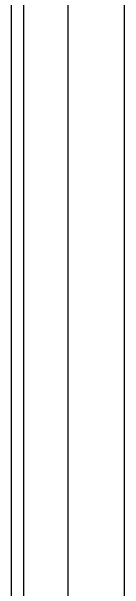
# Model space of a CAD drawing. Header units: millimetres. Extents: x 2148 to 2681, y 758 to 986.
# Drawn here: x 2349.1861 to 2349.2101, y 963.0618 to 963.1845 of the extents above; entities that cross this region are included whole.
import ezdxf

# ---------------------------------------------------------------- set-up
doc = ezdxf.new("R2010")
doc.units = ezdxf.units.MM
doc.layers.add('DR', color=7, linetype='Continuous')
doc.layers.add('ELAYOUT', color=4, linetype='Continuous')

msp = doc.modelspace()

# ---------------------------------------------------------------- linework, layer by layer
at = {"layer": 'DR', "ltscale": 10}
for p, q in [((2349.1980611, 962.5705286), (2349.1980611, 965.7299122)), ((2349.2100611, 962.5654846), (2349.2100611, 965.7299122)), ((2349.1860611, 962.5755726), (2349.1860611, 965.599531)), ((2349.1980611, 962.5705286), (2349.1980611, 965.599531)), ((2349.2100611, 962.5654846), (2349.2100611, 965.599531))]:
    msp.add_line(p, q, dxfattribs=at)
at = {"layer": 'ELAYOUT', "ltscale": 10}
msp.add_line((2349.1886629, 961.4150784, 0), (2349.1886629, 964.4354981, 0), dxfattribs=at)

doc.saveas('drawing.dxf')
